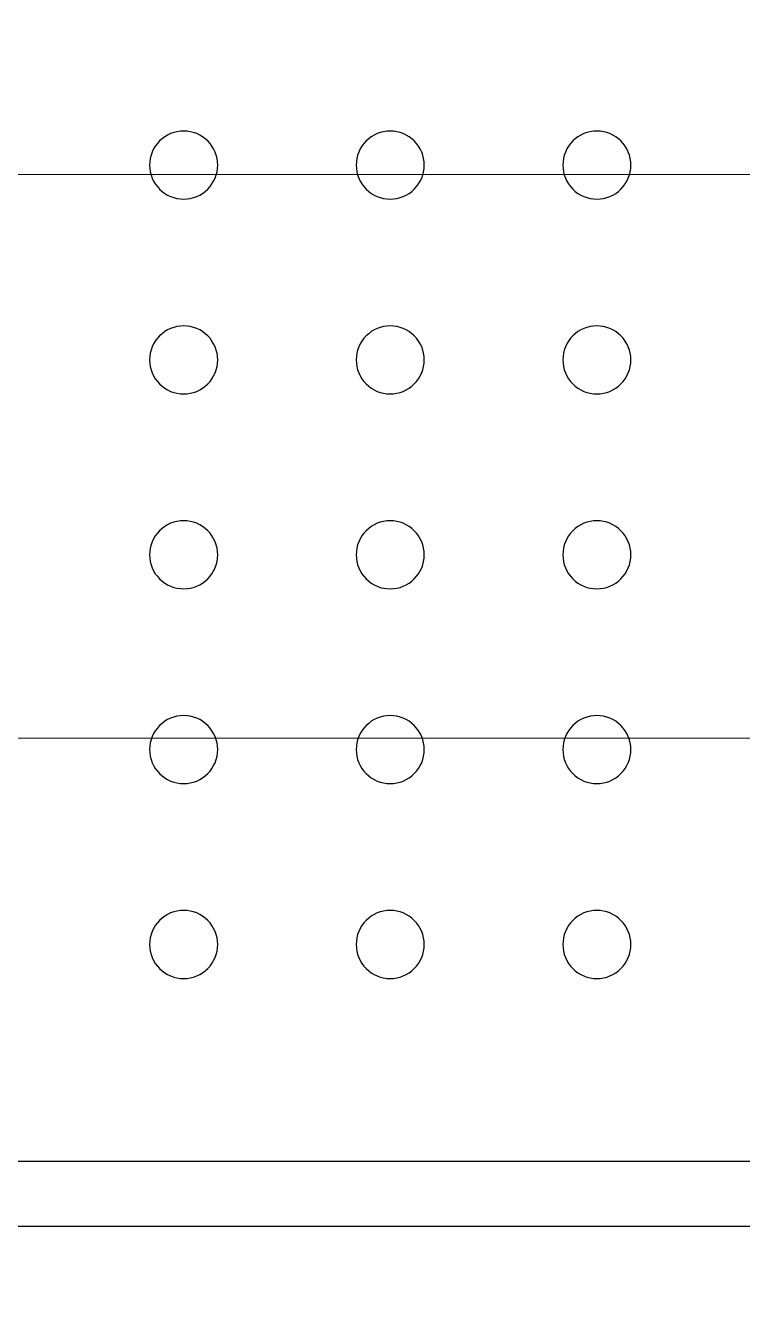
# Model space of a CAD drawing. Header units: millimetres. Extents: x -159872 to 386485, y -250577 to 158966.
# Drawn here: x 370518.1 to 370581.6, y 9947.6 to 10062.1 of the extents above; entities that cross this region are included whole.
import ezdxf

# ---------------------------------------------------------------- set-up
doc = ezdxf.new("R2010")
doc.units = ezdxf.units.MM
doc.layers.get('0').update_dxf_attribs({"lineweight": 25})
doc.layers.add('LDS-equipment-kitchen equipment', color=3, linetype='Continuous', lineweight=13)

# ---------------------------------------------------------------- blocks, each defined once
blk = doc.blocks.new('Group-324')
at = {"layer": 'LDS-equipment-kitchen equipment', "linetype": 'Continuous', "lineweight": 5, "extrusion": (0, 0, -1)}
blk.add_arc((-309675.71, 46653.2), 600.93, 192.83875, 259.24317, dxfattribs=at)
blk = doc.blocks.new('A$C41f9af21')
at = {"lineweight": 25}
for points in [[(313.34, 459.18, 0), (313.36, 458.89, 0), (313.4, 458.59, 0), (313.47, 458.31, 0), (313.57, 458.03, 0), (313.7, 457.76, 0), (313.85, 457.51, 0), (314.03, 457.27, 0), (314.23, 457.05, 0), (314.45, 456.85, 0), (314.69, 456.67, 0), (314.94, 456.52, 0), (315.21, 456.4, 0), (315.49, 456.3, 0), (315.77, 456.22, 0), (316.07, 456.18, 0), (316.36, 456.17, 0), (316.66, 456.18, 0), (316.95, 456.22, 0), (317.24, 456.3, 0), (317.52, 456.4, 0), (317.79, 456.52, 0), (318.04, 456.67, 0), (318.28, 456.85, 0), (318.5, 457.05, 0), (318.7, 457.27, 0), (318.87, 457.51, 0), (319.02, 457.76, 0), (319.15, 458.03, 0), (319.25, 458.31, 0), (319.32, 458.59, 0), (319.37, 458.89, 0), (319.38, 459.18, 0), (319.37, 459.48, 0), (319.32, 459.77, 0), (319.25, 460.06, 0), (319.15, 460.34, 0), (319.02, 460.61, 0), (318.87, 460.86, 0), (318.7, 461.1, 0), (318.5, 461.32, 0), (318.28, 461.52, 0), (318.04, 461.69, 0), (317.79, 461.84, 0), (317.52, 461.97, 0), (317.24, 462.07, 0), (316.95, 462.14, 0), (316.66, 462.19, 0), (316.36, 462.2, 0), (316.07, 462.19, 0), (315.77, 462.14, 0), (315.49, 462.07, 0), (315.21, 461.97, 0), (314.94, 461.84, 0), (314.69, 461.69, 0), (314.45, 461.52, 0), (314.23, 461.32, 0), (314.03, 461.1, 0), (313.85, 460.86, 0), (313.7, 460.61, 0), (313.57, 460.34, 0), (313.47, 460.06, 0), (313.4, 459.77, 0), (313.36, 459.48, 0), (313.34, 459.18, 0)], [(331.66, 459.18, 0), (331.68, 458.89, 0), (331.72, 458.59, 0), (331.79, 458.31, 0), (331.89, 458.03, 0), (332.02, 457.76, 0), (332.17, 457.51, 0), (332.35, 457.27, 0), (332.55, 457.05, 0), (332.77, 456.85, 0), (333, 456.67, 0), (333.26, 456.52, 0), (333.53, 456.4, 0), (333.8, 456.3, 0), (334.09, 456.22, 0), (334.39, 456.18, 0), (334.68, 456.17, 0), (334.98, 456.18, 0), (335.27, 456.22, 0), (335.56, 456.3, 0), (335.84, 456.4, 0), (336.1, 456.52, 0), (336.36, 456.67, 0), (336.6, 456.85, 0), (336.81, 457.05, 0), (337.01, 457.27, 0), (337.19, 457.51, 0), (337.34, 457.76, 0), (337.47, 458.03, 0), (337.57, 458.31, 0), (337.64, 458.59, 0), (337.68, 458.89, 0), (337.7, 459.18, 0), (337.68, 459.48, 0), (337.64, 459.77, 0), (337.57, 460.06, 0), (337.47, 460.34, 0), (337.34, 460.61, 0), (337.19, 460.86, 0), (337.01, 461.1, 0), (336.81, 461.32, 0), (336.6, 461.52, 0), (336.36, 461.69, 0), (336.1, 461.84, 0), (335.84, 461.97, 0), (335.56, 462.07, 0), (335.27, 462.14, 0), (334.98, 462.19, 0), (334.68, 462.2, 0), (334.39, 462.19, 0), (334.09, 462.14, 0), (333.8, 462.07, 0), (333.53, 461.97, 0), (333.26, 461.84, 0), (333, 461.69, 0), (332.77, 461.52, 0), (332.55, 461.32, 0), (332.35, 461.1, 0), (332.17, 460.86, 0), (332.02, 460.61, 0), (331.89, 460.34, 0), (331.79, 460.06, 0), (331.72, 459.77, 0), (331.68, 459.48, 0), (331.66, 459.18, 0)], [(349.98, 459.18, 0), (350, 458.89, 0), (350.04, 458.59, 0), (350.11, 458.31, 0), (350.21, 458.03, 0), (350.34, 457.76, 0), (350.49, 457.51, 0), (350.67, 457.27, 0), (350.87, 457.05, 0), (351.08, 456.85, 0), (351.32, 456.67, 0), (351.58, 456.52, 0), (351.84, 456.4, 0), (352.12, 456.3, 0), (352.41, 456.22, 0), (352.7, 456.18, 0), (353, 456.17, 0), (353.29, 456.18, 0), (353.59, 456.22, 0), (353.88, 456.3, 0), (354.15, 456.4, 0), (354.42, 456.52, 0), (354.68, 456.67, 0), (354.91, 456.85, 0), (355.13, 457.05, 0), (355.33, 457.27, 0), (355.51, 457.51, 0), (355.66, 457.76, 0), (355.79, 458.03, 0), (355.89, 458.31, 0), (355.96, 458.59, 0), (356, 458.89, 0), (356.02, 459.18, 0), (356, 459.48, 0), (355.96, 459.77, 0), (355.89, 460.06, 0), (355.79, 460.34, 0), (355.66, 460.61, 0), (355.51, 460.86, 0), (355.33, 461.1, 0), (355.13, 461.32, 0), (354.91, 461.52, 0), (354.68, 461.69, 0), (354.42, 461.84, 0), (354.15, 461.97, 0), (353.88, 462.07, 0), (353.59, 462.14, 0), (353.29, 462.19, 0), (353, 462.2, 0), (352.7, 462.19, 0), (352.41, 462.14, 0), (352.12, 462.07, 0), (351.84, 461.97, 0), (351.58, 461.84, 0), (351.32, 461.69, 0), (351.08, 461.52, 0), (350.87, 461.32, 0), (350.67, 461.1, 0), (350.49, 460.86, 0), (350.34, 460.61, 0), (350.21, 460.34, 0), (350.11, 460.06, 0), (350.04, 459.77, 0), (350, 459.48, 0), (349.98, 459.18, 0)], [(313.34, 441.9, 0), (313.36, 441.61, 0), (313.4, 441.31, 0), (313.47, 441.03, 0), (313.57, 440.75, 0), (313.7, 440.48, 0), (313.85, 440.23, 0), (314.03, 439.99, 0), (314.23, 439.77, 0), (314.45, 439.57, 0), (314.69, 439.39, 0), (314.94, 439.24, 0), (315.21, 439.11, 0), (315.49, 439.01, 0), (315.77, 438.94, 0), (316.07, 438.9, 0), (316.36, 438.88, 0), (316.66, 438.9, 0), (316.95, 438.94, 0), (317.24, 439.01, 0), (317.52, 439.11, 0), (317.79, 439.24, 0), (318.04, 439.39, 0), (318.28, 439.57, 0), (318.5, 439.77, 0), (318.7, 439.99, 0), (318.87, 440.23, 0), (319.02, 440.48, 0), (319.15, 440.75, 0), (319.25, 441.03, 0), (319.32, 441.31, 0), (319.37, 441.61, 0), (319.38, 441.9, 0), (319.37, 442.2, 0), (319.32, 442.49, 0), (319.25, 442.78, 0), (319.15, 443.06, 0), (319.02, 443.32, 0), (318.87, 443.58, 0), (318.7, 443.82, 0), (318.5, 444.04, 0), (318.28, 444.23, 0), (318.04, 444.41, 0), (317.79, 444.56, 0), (317.52, 444.69, 0), (317.24, 444.79, 0), (316.95, 444.86, 0), (316.66, 444.91, 0), (316.36, 444.92, 0), (316.07, 444.91, 0), (315.77, 444.86, 0), (315.49, 444.79, 0), (315.21, 444.69, 0), (314.94, 444.56, 0), (314.69, 444.41, 0), (314.45, 444.23, 0), (314.23, 444.04, 0), (314.03, 443.82, 0), (313.85, 443.58, 0), (313.7, 443.32, 0), (313.57, 443.06, 0), (313.47, 442.78, 0), (313.4, 442.49, 0), (313.36, 442.2, 0), (313.34, 441.9, 0)], [(331.66, 441.9, 0), (331.68, 441.61, 0), (331.72, 441.31, 0), (331.79, 441.03, 0), (331.89, 440.75, 0), (332.02, 440.48, 0), (332.17, 440.23, 0), (332.35, 439.99, 0), (332.55, 439.77, 0), (332.77, 439.57, 0), (333, 439.39, 0), (333.26, 439.24, 0), (333.53, 439.11, 0), (333.8, 439.01, 0), (334.09, 438.94, 0), (334.39, 438.9, 0), (334.68, 438.88, 0), (334.98, 438.9, 0), (335.27, 438.94, 0), (335.56, 439.01, 0), (335.84, 439.11, 0), (336.1, 439.24, 0), (336.36, 439.39, 0), (336.6, 439.57, 0), (336.81, 439.77, 0), (337.01, 439.99, 0), (337.19, 440.23, 0), (337.34, 440.48, 0), (337.47, 440.75, 0), (337.57, 441.03, 0), (337.64, 441.31, 0), (337.68, 441.61, 0), (337.7, 441.9, 0), (337.68, 442.2, 0), (337.64, 442.49, 0), (337.57, 442.78, 0), (337.47, 443.06, 0), (337.34, 443.32, 0), (337.19, 443.58, 0), (337.01, 443.82, 0), (336.81, 444.04, 0), (336.6, 444.23, 0), (336.36, 444.41, 0), (336.1, 444.56, 0), (335.84, 444.69, 0), (335.56, 444.79, 0), (335.27, 444.86, 0), (334.98, 444.91, 0), (334.68, 444.92, 0), (334.39, 444.91, 0), (334.09, 444.86, 0), (333.8, 444.79, 0), (333.53, 444.69, 0), (333.26, 444.56, 0), (333, 444.41, 0), (332.77, 444.23, 0), (332.55, 444.04, 0), (332.35, 443.82, 0), (332.17, 443.58, 0), (332.02, 443.32, 0), (331.89, 443.06, 0), (331.79, 442.78, 0), (331.72, 442.49, 0), (331.68, 442.2, 0), (331.66, 441.9, 0)], [(349.98, 441.9, 0), (350, 441.61, 0), (350.04, 441.31, 0), (350.11, 441.03, 0), (350.21, 440.75, 0), (350.34, 440.48, 0), (350.49, 440.23, 0), (350.67, 439.99, 0), (350.87, 439.77, 0), (351.08, 439.57, 0), (351.32, 439.39, 0), (351.58, 439.24, 0), (351.84, 439.11, 0), (352.12, 439.01, 0), (352.41, 438.94, 0), (352.7, 438.9, 0), (353, 438.88, 0), (353.29, 438.9, 0), (353.59, 438.94, 0), (353.88, 439.01, 0), (354.15, 439.11, 0), (354.42, 439.24, 0), (354.68, 439.39, 0), (354.91, 439.57, 0), (355.13, 439.77, 0), (355.33, 439.99, 0), (355.51, 440.23, 0), (355.66, 440.48, 0), (355.79, 440.75, 0), (355.89, 441.03, 0), (355.96, 441.31, 0), (356, 441.61, 0), (356.02, 441.9, 0), (356, 442.2, 0), (355.96, 442.49, 0), (355.89, 442.78, 0), (355.79, 443.06, 0), (355.66, 443.32, 0), (355.51, 443.58, 0), (355.33, 443.82, 0), (355.13, 444.04, 0), (354.91, 444.23, 0), (354.68, 444.41, 0), (354.42, 444.56, 0), (354.15, 444.69, 0), (353.88, 444.79, 0), (353.59, 444.86, 0), (353.29, 444.91, 0), (353, 444.92, 0), (352.7, 444.91, 0), (352.41, 444.86, 0), (352.12, 444.79, 0), (351.84, 444.69, 0), (351.58, 444.56, 0), (351.32, 444.41, 0), (351.08, 444.23, 0), (350.87, 444.04, 0), (350.67, 443.82, 0), (350.49, 443.58, 0), (350.34, 443.32, 0), (350.21, 443.06, 0), (350.11, 442.78, 0), (350.04, 442.49, 0), (350, 442.2, 0), (349.98, 441.9, 0)], [(313.34, 424.62, 0), (313.36, 424.32, 0), (313.4, 424.03, 0), (313.47, 423.74, 0), (313.57, 423.47, 0), (313.7, 423.2, 0), (313.85, 422.94, 0), (314.03, 422.71, 0), (314.23, 422.49, 0), (314.45, 422.29, 0), (314.69, 422.11, 0), (314.94, 421.96, 0), (315.21, 421.83, 0), (315.49, 421.73, 0), (315.77, 421.66, 0), (316.07, 421.62, 0), (316.36, 421.6, 0), (316.66, 421.62, 0), (316.95, 421.66, 0), (317.24, 421.73, 0), (317.52, 421.83, 0), (317.79, 421.96, 0), (318.04, 422.11, 0), (318.28, 422.29, 0), (318.5, 422.49, 0), (318.7, 422.71, 0), (318.87, 422.94, 0), (319.02, 423.2, 0), (319.15, 423.47, 0), (319.25, 423.74, 0), (319.32, 424.03, 0), (319.37, 424.32, 0), (319.38, 424.62, 0), (319.37, 424.92, 0), (319.32, 425.21, 0), (319.25, 425.5, 0), (319.15, 425.78, 0), (319.02, 426.04, 0), (318.87, 426.3, 0), (318.7, 426.54, 0), (318.5, 426.75, 0), (318.28, 426.95, 0), (318.04, 427.13, 0), (317.79, 427.28, 0), (317.52, 427.41, 0), (317.24, 427.51, 0), (316.95, 427.58, 0), (316.66, 427.62, 0), (316.36, 427.64, 0), (316.07, 427.62, 0), (315.77, 427.58, 0), (315.49, 427.51, 0), (315.21, 427.41, 0), (314.94, 427.28, 0), (314.69, 427.13, 0), (314.45, 426.95, 0), (314.23, 426.75, 0), (314.03, 426.54, 0), (313.85, 426.3, 0), (313.7, 426.04, 0), (313.57, 425.78, 0), (313.47, 425.5, 0), (313.4, 425.21, 0), (313.36, 424.92, 0), (313.34, 424.62, 0)], [(331.66, 424.62, 0), (331.68, 424.32, 0), (331.72, 424.03, 0), (331.79, 423.74, 0), (331.89, 423.47, 0), (332.02, 423.2, 0), (332.17, 422.94, 0), (332.35, 422.71, 0), (332.55, 422.49, 0), (332.77, 422.29, 0), (333, 422.11, 0), (333.26, 421.96, 0), (333.53, 421.83, 0), (333.8, 421.73, 0), (334.09, 421.66, 0), (334.39, 421.62, 0), (334.68, 421.6, 0), (334.98, 421.62, 0), (335.27, 421.66, 0), (335.56, 421.73, 0), (335.84, 421.83, 0), (336.1, 421.96, 0), (336.36, 422.11, 0), (336.6, 422.29, 0), (336.81, 422.49, 0), (337.01, 422.71, 0), (337.19, 422.94, 0), (337.34, 423.2, 0), (337.47, 423.47, 0), (337.57, 423.74, 0), (337.64, 424.03, 0), (337.68, 424.32, 0), (337.7, 424.62, 0), (337.68, 424.92, 0), (337.64, 425.21, 0), (337.57, 425.5, 0), (337.47, 425.78, 0), (337.34, 426.04, 0), (337.19, 426.3, 0), (337.01, 426.54, 0), (336.81, 426.75, 0), (336.6, 426.95, 0), (336.36, 427.13, 0), (336.1, 427.28, 0), (335.84, 427.41, 0), (335.56, 427.51, 0), (335.27, 427.58, 0), (334.98, 427.62, 0), (334.68, 427.64, 0), (334.39, 427.62, 0), (334.09, 427.58, 0), (333.8, 427.51, 0), (333.53, 427.41, 0), (333.26, 427.28, 0), (333, 427.13, 0), (332.77, 426.95, 0), (332.55, 426.75, 0), (332.35, 426.54, 0), (332.17, 426.3, 0), (332.02, 426.04, 0), (331.89, 425.78, 0), (331.79, 425.5, 0), (331.72, 425.21, 0), (331.68, 424.92, 0), (331.66, 424.62, 0)], [(349.98, 424.62, 0), (350, 424.32, 0), (350.04, 424.03, 0), (350.11, 423.74, 0), (350.21, 423.47, 0), (350.34, 423.2, 0), (350.49, 422.94, 0), (350.67, 422.71, 0), (350.87, 422.49, 0), (351.08, 422.29, 0), (351.32, 422.11, 0), (351.58, 421.96, 0), (351.84, 421.83, 0), (352.12, 421.73, 0), (352.41, 421.66, 0), (352.7, 421.62, 0), (353, 421.6, 0), (353.29, 421.62, 0), (353.59, 421.66, 0), (353.88, 421.73, 0), (354.15, 421.83, 0), (354.42, 421.96, 0), (354.68, 422.11, 0), (354.91, 422.29, 0), (355.13, 422.49, 0), (355.33, 422.71, 0), (355.51, 422.94, 0), (355.66, 423.2, 0), (355.79, 423.47, 0), (355.89, 423.74, 0), (355.96, 424.03, 0), (356, 424.32, 0), (356.02, 424.62, 0), (356, 424.92, 0), (355.96, 425.21, 0), (355.89, 425.5, 0), (355.79, 425.78, 0), (355.66, 426.04, 0), (355.51, 426.3, 0), (355.33, 426.54, 0), (355.13, 426.75, 0), (354.91, 426.95, 0), (354.68, 427.13, 0), (354.42, 427.28, 0), (354.15, 427.41, 0), (353.88, 427.51, 0), (353.59, 427.58, 0), (353.29, 427.62, 0), (353, 427.64, 0), (352.7, 427.62, 0), (352.41, 427.58, 0), (352.12, 427.51, 0), (351.84, 427.41, 0), (351.58, 427.28, 0), (351.32, 427.13, 0), (351.08, 426.95, 0), (350.87, 426.75, 0), (350.67, 426.54, 0), (350.49, 426.3, 0), (350.34, 426.04, 0), (350.21, 425.78, 0), (350.11, 425.5, 0), (350.04, 425.21, 0), (350, 424.92, 0), (349.98, 424.62, 0)], [(313.34, 407.34, 0), (313.36, 407.04, 0), (313.4, 406.75, 0), (313.47, 406.46, 0), (313.57, 406.18, 0), (313.7, 405.92, 0), (313.85, 405.66, 0), (314.03, 405.42, 0), (314.23, 405.21, 0), (314.45, 405.01, 0), (314.69, 404.83, 0), (314.94, 404.68, 0), (315.21, 404.55, 0), (315.49, 404.45, 0), (315.77, 404.38, 0), (316.07, 404.34, 0), (316.36, 404.32, 0), (316.66, 404.34, 0), (316.95, 404.38, 0), (317.24, 404.45, 0), (317.52, 404.55, 0), (317.79, 404.68, 0), (318.04, 404.83, 0), (318.28, 405.01, 0), (318.5, 405.21, 0), (318.7, 405.42, 0), (318.87, 405.66, 0), (319.02, 405.92, 0), (319.15, 406.18, 0), (319.25, 406.46, 0), (319.32, 406.75, 0), (319.37, 407.04, 0), (319.38, 407.34, 0), (319.37, 407.64, 0), (319.32, 407.93, 0), (319.25, 408.22, 0), (319.15, 408.49, 0), (319.02, 408.76, 0), (318.87, 409.02, 0), (318.7, 409.25, 0), (318.5, 409.47, 0), (318.28, 409.67, 0), (318.04, 409.85, 0), (317.79, 410, 0), (317.52, 410.13, 0), (317.24, 410.23, 0), (316.95, 410.3, 0), (316.66, 410.34, 0), (316.36, 410.36, 0), (316.07, 410.34, 0), (315.77, 410.3, 0), (315.49, 410.23, 0), (315.21, 410.13, 0), (314.94, 410, 0), (314.69, 409.85, 0), (314.45, 409.67, 0), (314.23, 409.47, 0), (314.03, 409.25, 0), (313.85, 409.02, 0), (313.7, 408.76, 0), (313.57, 408.49, 0), (313.47, 408.22, 0), (313.4, 407.93, 0), (313.36, 407.64, 0), (313.34, 407.34, 0)], [(331.66, 407.34, 0), (331.68, 407.04, 0), (331.72, 406.75, 0), (331.79, 406.46, 0), (331.89, 406.18, 0), (332.02, 405.92, 0), (332.17, 405.66, 0), (332.35, 405.42, 0), (332.55, 405.21, 0), (332.77, 405.01, 0), (333, 404.83, 0), (333.26, 404.68, 0), (333.53, 404.55, 0), (333.8, 404.45, 0), (334.09, 404.38, 0), (334.39, 404.34, 0), (334.68, 404.32, 0), (334.98, 404.34, 0), (335.27, 404.38, 0), (335.56, 404.45, 0), (335.84, 404.55, 0), (336.1, 404.68, 0), (336.36, 404.83, 0), (336.6, 405.01, 0), (336.81, 405.21, 0), (337.01, 405.42, 0), (337.19, 405.66, 0), (337.34, 405.92, 0), (337.47, 406.18, 0), (337.57, 406.46, 0), (337.64, 406.75, 0), (337.68, 407.04, 0), (337.7, 407.34, 0), (337.68, 407.64, 0), (337.64, 407.93, 0), (337.57, 408.22, 0), (337.47, 408.49, 0), (337.34, 408.76, 0), (337.19, 409.02, 0), (337.01, 409.25, 0), (336.81, 409.47, 0), (336.6, 409.67, 0), (336.36, 409.85, 0), (336.1, 410, 0), (335.84, 410.13, 0), (335.56, 410.23, 0), (335.27, 410.3, 0), (334.98, 410.34, 0), (334.68, 410.36, 0), (334.39, 410.34, 0), (334.09, 410.3, 0), (333.8, 410.23, 0), (333.53, 410.13, 0), (333.26, 410, 0), (333, 409.85, 0), (332.77, 409.67, 0), (332.55, 409.47, 0), (332.35, 409.25, 0), (332.17, 409.02, 0), (332.02, 408.76, 0), (331.89, 408.49, 0), (331.79, 408.22, 0), (331.72, 407.93, 0), (331.68, 407.64, 0), (331.66, 407.34, 0)], [(349.98, 407.34, 0), (350, 407.04, 0), (350.04, 406.75, 0), (350.11, 406.46, 0), (350.21, 406.18, 0), (350.34, 405.92, 0), (350.49, 405.66, 0), (350.67, 405.42, 0), (350.87, 405.21, 0), (351.08, 405.01, 0), (351.32, 404.83, 0), (351.58, 404.68, 0), (351.84, 404.55, 0), (352.12, 404.45, 0), (352.41, 404.38, 0), (352.7, 404.34, 0), (353, 404.32, 0), (353.29, 404.34, 0), (353.59, 404.38, 0), (353.88, 404.45, 0), (354.15, 404.55, 0), (354.42, 404.68, 0), (354.68, 404.83, 0), (354.91, 405.01, 0), (355.13, 405.21, 0), (355.33, 405.42, 0), (355.51, 405.66, 0), (355.66, 405.92, 0), (355.79, 406.18, 0), (355.89, 406.46, 0), (355.96, 406.75, 0), (356, 407.04, 0), (356.02, 407.34, 0), (356, 407.64, 0), (355.96, 407.93, 0), (355.89, 408.22, 0), (355.79, 408.49, 0), (355.66, 408.76, 0), (355.51, 409.02, 0), (355.33, 409.25, 0), (355.13, 409.47, 0), (354.91, 409.67, 0), (354.68, 409.85, 0), (354.42, 410, 0), (354.15, 410.13, 0), (353.88, 410.23, 0), (353.59, 410.3, 0), (353.29, 410.34, 0), (353, 410.36, 0), (352.7, 410.34, 0), (352.41, 410.3, 0), (352.12, 410.23, 0), (351.84, 410.13, 0), (351.58, 410, 0), (351.32, 409.85, 0), (351.08, 409.67, 0), (350.87, 409.47, 0), (350.67, 409.25, 0), (350.49, 409.02, 0), (350.34, 408.76, 0), (350.21, 408.49, 0), (350.11, 408.22, 0), (350.04, 407.93, 0), (350, 407.64, 0), (349.98, 407.34, 0)], [(313.34, 390.06, 0), (313.36, 389.76, 0), (313.4, 389.47, 0), (313.47, 389.18, 0), (313.57, 388.9, 0), (313.7, 388.64, 0), (313.85, 388.38, 0), (314.03, 388.14, 0), (314.23, 387.92, 0), (314.45, 387.73, 0), (314.69, 387.55, 0), (314.94, 387.4, 0), (315.21, 387.27, 0), (315.49, 387.17, 0), (315.77, 387.1, 0), (316.07, 387.05, 0), (316.36, 387.04, 0), (316.66, 387.05, 0), (316.95, 387.1, 0), (317.24, 387.17, 0), (317.52, 387.27, 0), (317.79, 387.4, 0), (318.04, 387.55, 0), (318.28, 387.73, 0), (318.5, 387.92, 0), (318.7, 388.14, 0), (318.87, 388.38, 0), (319.02, 388.64, 0), (319.15, 388.9, 0), (319.25, 389.18, 0), (319.32, 389.47, 0), (319.37, 389.76, 0), (319.38, 390.06, 0), (319.37, 390.35, 0), (319.32, 390.65, 0), (319.25, 390.93, 0), (319.15, 391.21, 0), (319.02, 391.48, 0), (318.87, 391.73, 0), (318.7, 391.97, 0), (318.5, 392.19, 0), (318.28, 392.39, 0), (318.04, 392.57, 0), (317.79, 392.72, 0), (317.52, 392.85, 0), (317.24, 392.95, 0), (316.95, 393.02, 0), (316.66, 393.06, 0), (316.36, 393.08, 0), (316.07, 393.06, 0), (315.77, 393.02, 0), (315.49, 392.95, 0), (315.21, 392.85, 0), (314.94, 392.72, 0), (314.69, 392.57, 0), (314.45, 392.39, 0), (314.23, 392.19, 0), (314.03, 391.97, 0), (313.85, 391.73, 0), (313.7, 391.48, 0), (313.57, 391.21, 0), (313.47, 390.93, 0), (313.4, 390.65, 0), (313.36, 390.35, 0), (313.34, 390.06, 0)], [(331.66, 390.06, 0), (331.68, 389.76, 0), (331.72, 389.47, 0), (331.79, 389.18, 0), (331.89, 388.9, 0), (332.02, 388.64, 0), (332.17, 388.38, 0), (332.35, 388.14, 0), (332.55, 387.92, 0), (332.77, 387.73, 0), (333, 387.55, 0), (333.26, 387.4, 0), (333.53, 387.27, 0), (333.8, 387.17, 0), (334.09, 387.1, 0), (334.39, 387.05, 0), (334.68, 387.04, 0), (334.98, 387.05, 0), (335.27, 387.1, 0), (335.56, 387.17, 0), (335.84, 387.27, 0), (336.1, 387.4, 0), (336.36, 387.55, 0), (336.6, 387.73, 0), (336.81, 387.92, 0), (337.01, 388.14, 0), (337.19, 388.38, 0), (337.34, 388.64, 0), (337.47, 388.9, 0), (337.57, 389.18, 0), (337.64, 389.47, 0), (337.68, 389.76, 0), (337.7, 390.06, 0), (337.68, 390.35, 0), (337.64, 390.65, 0), (337.57, 390.93, 0), (337.47, 391.21, 0), (337.34, 391.48, 0), (337.19, 391.73, 0), (337.01, 391.97, 0), (336.81, 392.19, 0), (336.6, 392.39, 0), (336.36, 392.57, 0), (336.1, 392.72, 0), (335.84, 392.85, 0), (335.56, 392.95, 0), (335.27, 393.02, 0), (334.98, 393.06, 0), (334.68, 393.08, 0), (334.39, 393.06, 0), (334.09, 393.02, 0), (333.8, 392.95, 0), (333.53, 392.85, 0), (333.26, 392.72, 0), (333, 392.57, 0), (332.77, 392.39, 0), (332.55, 392.19, 0), (332.35, 391.97, 0), (332.17, 391.73, 0), (332.02, 391.48, 0), (331.89, 391.21, 0), (331.79, 390.93, 0), (331.72, 390.65, 0), (331.68, 390.35, 0), (331.66, 390.06, 0)], [(349.98, 390.06, 0), (350, 389.76, 0), (350.04, 389.47, 0), (350.11, 389.18, 0), (350.21, 388.9, 0), (350.34, 388.64, 0), (350.49, 388.38, 0), (350.67, 388.14, 0), (350.87, 387.92, 0), (351.08, 387.73, 0), (351.32, 387.55, 0), (351.58, 387.4, 0), (351.84, 387.27, 0), (352.12, 387.17, 0), (352.41, 387.1, 0), (352.7, 387.05, 0), (353, 387.04, 0), (353.29, 387.05, 0), (353.59, 387.1, 0), (353.88, 387.17, 0), (354.15, 387.27, 0), (354.42, 387.4, 0), (354.68, 387.55, 0), (354.91, 387.73, 0), (355.13, 387.92, 0), (355.33, 388.14, 0), (355.51, 388.38, 0), (355.66, 388.64, 0), (355.79, 388.9, 0), (355.89, 389.18, 0), (355.96, 389.47, 0), (356, 389.76, 0), (356.02, 390.06, 0), (356, 390.35, 0), (355.96, 390.65, 0), (355.89, 390.93, 0), (355.79, 391.21, 0), (355.66, 391.48, 0), (355.51, 391.73, 0), (355.33, 391.97, 0), (355.13, 392.19, 0), (354.91, 392.39, 0), (354.68, 392.57, 0), (354.42, 392.72, 0), (354.15, 392.85, 0), (353.88, 392.95, 0), (353.59, 393.02, 0), (353.29, 393.06, 0), (353, 393.08, 0), (352.7, 393.06, 0), (352.41, 393.02, 0), (352.12, 392.95, 0), (351.84, 392.85, 0), (351.58, 392.72, 0), (351.32, 392.57, 0), (351.08, 392.39, 0), (350.87, 392.19, 0), (350.67, 391.97, 0), (350.49, 391.73, 0), (350.34, 391.48, 0), (350.21, 391.21, 0), (350.11, 390.93, 0), (350.04, 390.65, 0), (350, 390.35, 0), (349.98, 390.06, 0)]]:
    blk.add_polyline3d(points, dxfattribs=at)
at = {"lineweight": 25, "transparency": 33554687}
for points in [[(458.78, 370.8, 0), (149.13, 370.8, 0)], [(458.78, 365.04, 0), (149.13, 365.04, 0)]]:
    blk.add_polyline3d(points, dxfattribs=at)
blk = doc.blocks.new('Group-338')
at = {"layer": 'LDS-equipment-kitchen equipment', "color": 202, "linetype": 'Continuous'}
for p, q in [((309092.72, 46506.5), (310542.17, 46506.45)), ((309042.73, 46456.5), (310542.18, 46456.45))]:
    blk.add_line(p, q, dxfattribs=at)
at = {"layer": 'LDS-equipment-kitchen equipment'}
blk.add_blockref('Group-324', (0, 0), dxfattribs=at)
at = {"layer": 'LDS-equipment-kitchen equipment', "rotation": 359.9999999945186}
blk.add_blockref('A$C41f9af21', (309542.18, 46048.13), dxfattribs=at)

msp = doc.modelspace()

# ---------------------------------------------------------------- block references
at = {"layer": 'LDS-equipment-kitchen equipment', "color": 7}
msp.add_blockref('Group-338', (60673.51323, -36457.51522), dxfattribs=at)

doc.saveas('drawing.dxf')
